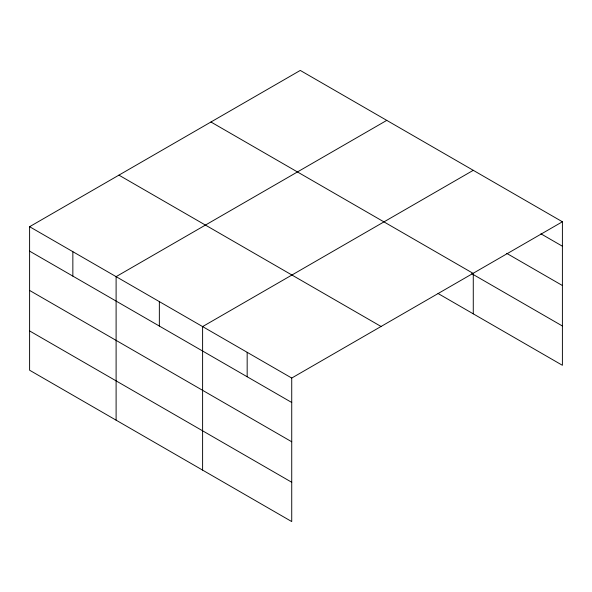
<?xml version="1.0" encoding="UTF-8"?>
<svg xmlns="http://www.w3.org/2000/svg" width="592" height="592" viewBox="0 0 592 592"><rect width="100%" height="100%" fill="white"/><g stroke="black" fill="none" stroke-linecap="round" stroke-linejoin="round"><path stroke-width="0.89" d="M562.4 221.778L300.27 70.433L29.6 226.706L29.6 370.222L291.73 521.567L291.73 378.044L562.4 221.778L562.4 365.294L438.036 293.491M386.768 120.376L116.106 276.649L116.106 420.165M473.274 170.318L202.605 326.592L202.605 470.107M540.918 233.81L562.4 246.213M506.7 253.354L562.4 285.514M210.944 122.004L473.082 273.341M471.676 273.622L562.4 326M118.918 175.136L381.056 326.473M29.6 226.706L291.73 378.044M29.6 251.141L291.73 402.486M29.6 290.443L291.73 441.78M29.6 330.928L291.73 482.265M473.274 274.547L473.274 313.841M247.167 352.314L247.167 376.756M159.352 301.617L159.352 326.059M72.853 251.674L72.853 276.116"/></g></svg>
